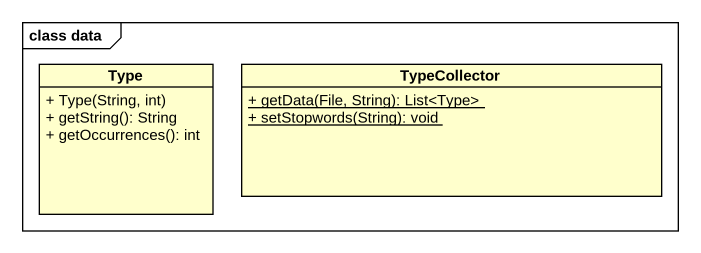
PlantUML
@startuml
mainframe class data
hide circle
hide empty members
skinparam classAttributeIconSize 0
class Type {
  + Type(String, int)
  + getString(): String
  + getOccurrences(): int
}
class TypeCollector {
  {static} + getData(File, String): List<Type>
  {static} + setStopwords(String): void
}
@enduml
